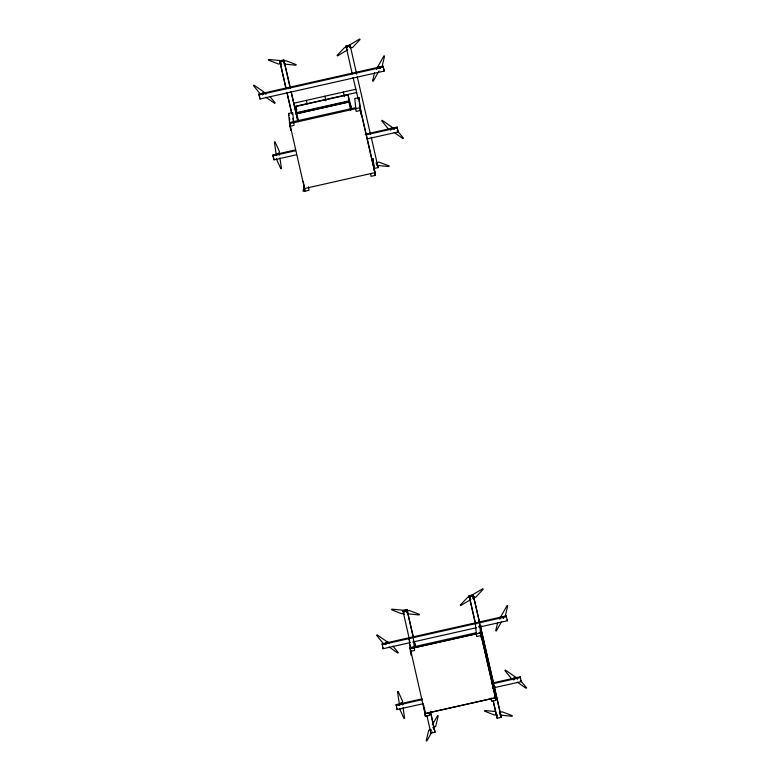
<?xml version="1.0" encoding="UTF-8"?>
<svg xmlns="http://www.w3.org/2000/svg" width="780" height="780" viewBox="0 0 780 780"><rect width="100%" height="100%" fill="white"/><g stroke="black" fill="none" stroke-linecap="round" stroke-linejoin="round"><path stroke-width="1.17" d="M505.177 616.424L507.731 605.816L507.117 605.533L501.267 615.81L501.637 617.302M304.2 186.371L303.059 191.032L303.664 191.295L304.834 189.228M374.566 72.823L372.567 80.984L373.181 81.237L379.022 70.902M497.708 622.528L495.709 630.688L496.324 630.942L501.579 621.65M278.245 154.323L279.513 151.73L275.038 141.794L274.375 141.921L276.071 153.543L277.27 154.518M401.388 704.028L402.656 701.444L398.18 691.499L397.527 691.636L399.214 703.258L400.413 704.223M432.071 731.708L426.816 741L426.202 740.746L428.766 730.255L430.511 729.319M432.344 724.834L437.609 715.591L438.223 715.874L435.669 726.472L433.036 727.779M347.753 49.735L337.496 55.907L337.106 55.39L344.643 47.492L346.613 47.531M470.896 599.45L460.639 605.611L460.249 605.105L467.785 597.207L469.755 597.236M349.401 45.123L359.658 39L360.058 39.546L352.531 47.551L349.567 47.404M472.543 594.828L482.81 588.705L483.2 589.261L475.673 597.265L472.709 597.119M280.546 63.199L278.801 64.135L268.535 60.128L268.651 59.465L280.585 60.587M496.626 714.246L494.871 715.182L484.604 711.175L484.731 710.512L495.466 711.526M283.257 62.01L285.889 60.703L296.147 64.603L296.02 65.228L284.086 64.058M380.279 67.577L382.034 66.71L384.589 56.111L383.974 55.819L378.125 66.105L378.495 67.587M376.184 163.351L378.817 162.045L389.074 165.935L388.947 166.569L377.013 165.389M406.399 611.725L409.042 610.418L419.289 614.308L419.172 614.942L407.228 613.762M499.327 713.066L501.969 711.75L512.216 715.65L512.099 716.284L500.156 715.104M286.065 88.871L279.747 60.869L283.881 59.943L290.394 88.306M350.084 45.055L350.171 45.874L346.037 46.81L345.95 45.991L350.084 45.055L356.684 74.236M279.825 61.688L283.969 60.762L283.881 59.943M258.989 94.107L383.126 66.203L384.052 70.258L384.14 71.078L260.003 98.992L258.989 94.107L260.003 98.992M259.077 94.926L383.214 67.021L383.126 66.203M293.816 103.194L355.885 89.242M294.567 106.48L356.635 92.518M298.691 121.836L296.741 113.646L295.99 106.46L348.143 94.731L351.37 109.219M289.906 126.311L288.551 113.47L292.695 112.544L294.04 125.375L289.906 126.311L290.833 130.367L290.219 124.527M358.898 97.656L354.764 98.582L356.109 111.423L360.253 110.497L358.898 97.656L361.179 114.553L360.253 110.497M349.264 100.805L296.02 112.778L296.205 113.861L349.459 101.888L349.264 100.805L351.078 109.288M296.069 113.246L349.411 101.322M296.156 113.392L349.411 101.419M296.176 113.773L349.459 101.79M355.719 107.659L289.507 122.538L304.531 188.555L374.858 172.643L359.96 107.728L289.624 123.64M296.439 154.791L273.975 159.841L273.049 155.785L272.961 154.966L295.425 149.916M365.177 134.238L397.098 127.052L398.112 131.937L367.38 138.84M273.049 155.785L295.513 150.735M366.444 134.784L397.186 127.871L397.098 127.052M373.981 168.519L378.115 167.593L378.037 166.774M303.264 181.33L304.805 191.227L308.948 190.291L308.578 186.791M375.151 175.412L372.869 158.516L375.151 175.412L371.017 176.339L370.773 174.008M407.023 609.648L407.111 610.467L402.977 611.403L402.889 610.584L407.023 609.648L413.264 636.831M475.693 624.877L469.092 595.696L473.236 594.769L479.476 621.943M469.18 596.515L473.314 595.588L473.236 594.769M506.269 615.908L506.357 616.726L382.219 644.641L382.132 643.822L506.269 615.908L507.292 620.783L478.91 627.169M478.822 626.35L481.192 625.813M382.132 643.822L383.146 648.697L410.339 642.583M412.708 642.047L476.551 627.695M476.268 632.736L410.065 647.624L425.081 713.632L495.427 697.817L480.519 632.814L410.173 648.629M410.183 648.716L480.529 632.902M410.904 650.783L411.392 655.444L410.456 651.388L414.599 650.462L413.244 637.621M479.456 622.733L480.802 635.573L476.668 636.509L475.312 623.668M422.204 699.65L396.191 705.5L396.103 704.681L422.116 698.831M491.868 683.143L520.24 676.767L521.264 681.642L492.287 688.116M491.956 683.962L520.328 677.586L520.24 676.767M492.804 687.2L495.163 686.673M396.103 704.681L397.118 709.556L423.13 703.706M425.071 713.544L495.417 697.73M423.696 705.247L425.363 716.303L429.497 715.377L429.253 713.037M494.364 687.648L495.709 700.489L491.575 701.415L491.205 697.915M426.845 715.387L430.921 733.112L435.055 732.186L430.355 711.282M493.058 700.508L497.123 718.234L501.267 717.298L494.12 685.756M385.476 643.812L383.506 643.783L376.594 635.31L377.023 634.783L386.792 641.55L387.104 643.051M403.728 610.301L391.804 609.17L391.677 609.833L401.944 613.841L403.699 612.904A2.009 1.97 -6 0 1 405.376 610.194A2.009 1.97 -6 0 1 407.443 612.68M394.183 132.444L402.977 138.586L403.406 138.089L397.273 130.66M265.912 97.237L274.706 103.369L275.145 102.882L269.773 96.379M517.325 682.159L526.12 688.292L526.549 687.804L520.416 680.365M389.054 646.951L397.858 653.084L398.287 652.597L392.915 646.093M388.625 129.275L381.712 120.803L382.142 120.286L391.911 127.052L392.223 128.554M260.364 94.068L253.451 85.595L253.88 85.069L263.65 91.845L263.952 93.346M511.768 678.99L504.855 670.517L505.284 669.991L515.053 676.757L515.365 678.259M276.334 158.837L280.8 168.665L281.453 168.499L279.923 157.989M399.477 708.542L403.942 718.37L404.596 718.204L403.065 707.704M343.327 92.069L344.419 96.671M383.214 67.021L384.14 71.078M397.186 127.871L398.112 131.937M357.23 76.596L370.519 134.501M371.251 137.231L378.115 167.593M480.285 625.492L493.584 683.397M473.314 595.588L501.267 717.298M345.95 45.991L352.277 73.983M353.087 77.532L358.156 99.157M359.853 106.723L374.761 171.639M480.412 631.81L495.31 696.716M480.802 635.573L481.738 639.629L480.382 626.788M495.709 700.489L493.428 683.592M469.092 595.696L475.332 622.879M493.516 702.049L497.123 718.234M351.478 108.878L350.435 104.364L350.59 105.836M349.313 101.273L349.459 101.888M350.717 110.136L348.787 101.468M325.894 100.757L324.851 96.223M295.99 106.46L296.79 109.98M291.203 91.845L298.009 121.514M283.969 60.762L290.209 87.945M291.018 91.484L297.804 121.027M414.346 641.56L415.711 647.468M407.111 610.467L413.351 637.65M414.17 641.199L415.526 647.108M430.443 712.101L435.055 732.186M279.747 60.869L285.987 88.052M287.069 92.781L291.954 114.046M286.884 92.42L291.769 113.685M292.851 118.414L293.67 121.963M402.889 610.584L409.217 638.576M288.551 113.47L289.019 115.498M409.812 641.599L409.11 638.557L410.456 651.388M272.961 154.966L273.975 159.841M307.135 103.847L306.365 100.376M521.176 680.823L521.264 681.642M507.205 619.963L507.292 620.783M430.833 732.293L430.921 733.112M424.505 708.133L425.363 716.303M410.29 644.943L410.651 648.443M348.143 94.731L348.894 101.917M397.04 708.737L397.118 709.556M383.068 647.878L383.146 648.697M304.19 185.386L304.805 191.227M289.487 117.526L289.731 119.867M399.262 704.652A1.911 1.872 -6 0 1 402.577 703.901A1.784 1.755 -6 0 0 399.331 704.769M399.262 705.529A1.911 1.872 -6 0 1 402.841 704.72M434.06 728.92A1.921 1.882 -6 0 0 433.31 726.931A1.784 1.755 -6 0 1 433.953 728.111M430.94 729.904A1.921 1.882 -6 0 1 430.687 729.641M433.358 727.438A1.921 1.882 -6 0 1 434.07 729.592M430.999 730.411A1.921 1.882 -6 0 1 430.453 729.641M499.619 712.072A1.97 1.93 -6 0 1 500.321 714.119A1.784 1.755 -6 0 0 499.619 712.871M497.221 715.143A1.97 1.93 -6 0 1 496.928 714.87A1.784 1.755 -6 0 0 497.269 715.523M496.46 713.798A1.97 1.93 -6 0 1 496.46 713.427M499.522 712.501A1.97 1.93 -6 0 1 500.37 714.665M497.279 715.689A1.97 1.93 -6 0 1 496.665 714.909M513.659 678.902A2.087 2.047 -6 0 1 517.433 678.191M513.669 679.867A2.087 2.047 -6 0 1 517.588 678.912M499.668 618.14A2.057 2.018 -6 0 1 503.461 617.35M499.707 618.852A2.057 2.018 -6 0 1 503.695 618.228M403.65 613.363A2.009 1.97 -6 0 1 405.454 610.808A2.009 1.97 -6 0 1 407.55 613.129M404.508 614.455A2.009 1.97 -6 0 1 404.186 614.211M473.09 595.92A1.989 1.95 -6 0 1 473.158 598.679M469.93 598.172A1.989 1.95 -6 0 1 472.436 595.51M469.911 598.494A1.989 1.95 -6 0 1 471.9 595.881A1.989 1.95 -6 0 1 473.548 598.708M385.564 643.87A1.93 1.891 -6 0 1 388.966 642.876M385.603 644.582A1.93 1.891 -6 0 1 389.015 643.393M406.809 610.916A1.784 1.755 -6 0 1 407.199 612.661M404.03 611.111A1.784 1.755 -6 0 1 405.824 610.389M404.04 611.929A1.784 1.755 -6 0 1 404.459 611.462M405.142 611.13A1.784 1.755 -6 0 1 406.019 611.13M406.799 611.539A1.784 1.755 -6 0 1 407.355 612.641M473.09 596.096A1.784 1.755 -6 0 1 473.041 598.396M469.96 597.577A1.784 1.755 -6 0 1 469.95 596.953M470.671 595.803A1.784 1.755 -6 0 1 472.124 595.51M473.08 596.719A1.784 1.755 -6 0 1 473.401 598.689M470.233 597.08A1.784 1.755 -6 0 1 472.446 596.3M499.639 712.237A1.784 1.755 -6 0 1 500.107 714.07M430.911 730.236A1.784 1.755 -6 0 1 430.589 729.7M433.339 727.672A1.784 1.755 -6 0 1 433.768 728.13M513.913 679.039A1.784 1.755 -6 0 1 517.101 678.181M513.991 679.76A1.784 1.755 -6 0 1 517.257 679M499.912 618.189A1.784 1.755 -6 0 1 503.207 617.36M499.99 618.91A1.784 1.755 -6 0 1 503.344 618.179M385.681 643.9A1.784 1.755 -6 0 1 388.801 642.817M385.964 643.9A1.784 1.755 -6 0 1 388.879 643.539M399.409 705.49A1.784 1.755 -6 0 1 402.675 704.75M276.178 154.752A1.911 1.872 -6 0 1 279.308 154.05M276.139 155.63A1.911 1.872 -6 0 1 279.601 154.849M376.311 162.25A1.97 1.93 -6 0 1 377.11 164.58M376.369 162.796A1.97 1.93 -6 0 1 377.091 165.292M390.575 128.993A2.087 2.047 -6 0 1 394.163 128.32M390.536 129.948A2.087 2.047 -6 0 1 394.339 129.031M376.555 68.25A2.057 2.018 -6 0 1 380.201 67.47M376.574 68.952A2.057 2.018 -6 0 1 380.474 68.328M280.771 61.249A2.009 1.97 -6 0 1 284.3 62.975M281.131 64.018A2.009 1.97 -6 0 1 280.702 63.58M280.39 62.839A2.009 1.97 -6 0 1 280.42 61.932M280.722 62.029A2.009 1.97 -6 0 1 284.3 63.765M281.19 64.633A2.009 1.97 -6 0 1 280.498 63.648M349.801 46.088A1.989 1.95 -6 0 1 350.542 47.931M346.71 48.292A1.989 1.95 -6 0 1 346.729 46.927M347.022 46.42A1.989 1.95 -6 0 1 349.284 45.805M347.568 49.764A1.989 1.95 -6 0 1 347.266 49.54M346.71 48.604A1.989 1.95 -6 0 1 348.348 46.196A1.989 1.95 -6 0 1 350.62 48.028M262.45 93.97A1.93 1.891 -6 0 1 265.824 93.171M262.47 94.672A1.93 1.891 -6 0 1 266.087 93.99M283.579 61.113A1.784 1.755 -6 0 1 284.086 62.839M281.053 61.211A1.784 1.755 -6 0 1 282.682 60.674M281.209 64.399A1.784 1.755 -6 0 1 280.693 63.551M281.044 62.02A1.784 1.755 -6 0 1 281.99 61.415M283.559 61.747A1.784 1.755 -6 0 1 284.193 62.809M349.859 46.293A1.784 1.755 -6 0 1 350.308 47.911M347.159 46.439A1.784 1.755 -6 0 1 348.855 45.776M347.236 47.161A1.784 1.755 -6 0 1 348.299 46.508M349.84 46.917A1.784 1.755 -6 0 1 350.415 48.009M376.399 162.445A1.784 1.755 -6 0 1 377.003 163.371M376.369 163.078A1.784 1.755 -6 0 1 376.74 163.42M390.819 129.09A1.784 1.755 -6 0 1 393.793 128.281M390.868 129.919A1.784 1.755 -6 0 1 393.959 129.09M376.808 68.24A1.784 1.755 -6 0 1 379.909 67.451M376.857 69.079A1.784 1.755 -6 0 1 380.065 68.26M262.567 93.951A1.784 1.755 -6 0 1 265.736 93.21M262.626 94.789A1.784 1.755 -6 0 1 265.892 94.029M276.237 154.82A1.784 1.755 -6 0 1 279.211 154.04M276.286 155.659A1.784 1.755 -6 0 1 279.377 154.84"/></g></svg>
